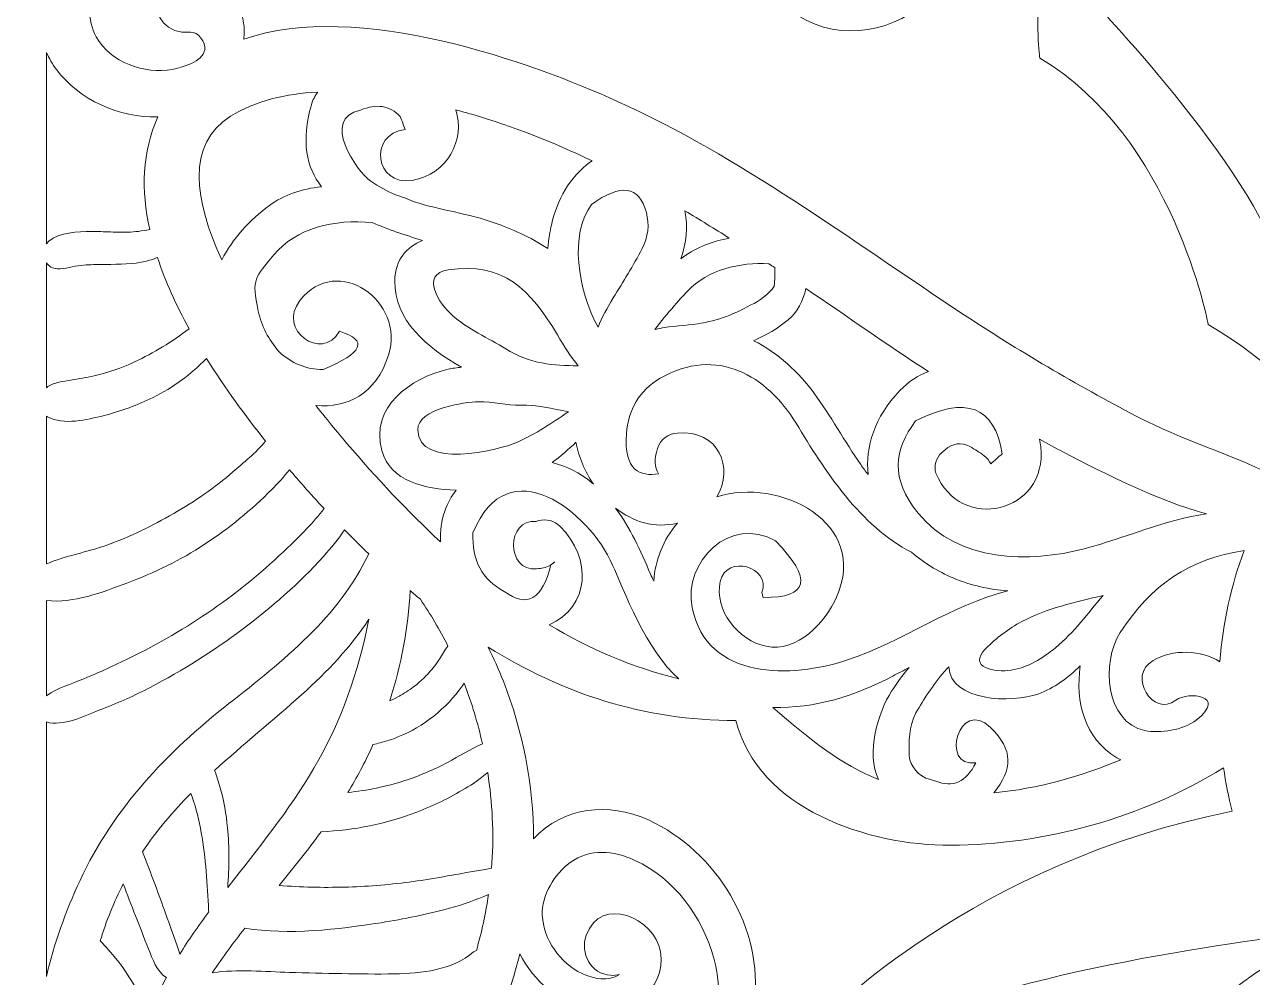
# Model space of a CAD drawing. Extents: x 7 to 992, y -718 to -282.
# Drawn here: x 303.4 to 363.3, y -412.2 to -365.7 of the extents above; entities that cross this region are included whole.
import ezdxf

# ---------------------------------------------------------------- set-up
doc = ezdxf.new("R2010")
doc.units = 0
doc.header["$MEASUREMENT"] = 0
doc.layers.add('Layer 1', color=7, linetype='Continuous')

msp = doc.modelspace()

# ---------------------------------------------------------------- linework, layer by layer
at = {"layer": 'Layer 1', "lineweight": 0}
for points, knots in [([(515.444, -282.485), (515.444, -282.485), (265.444, -282.485), (265.444, -282.485), (265.444, -282.485), (259.139, -282.485), (259.139, -282.485), (259.139, -282.485), (27.261, -282.485), (27.261, -282.485), (27.261, -282.485), (27.261, -282.863), (27.261, -282.863), (27.261, -282.863), (25.9, -282.863), (25.9, -282.863), (25.9, -282.863), (24.898, -282.863), (24.898, -282.863), (24.898, -282.863), (7.489, -306.853), (7.489, -306.853), (7.489, -306.853), (7.489, -496.33), (7.489, -496.33), (7.489, -496.33), (24.898, -524.256), (24.898, -524.256), (24.898, -524.256), (25.039, -524.256), (25.039, -524.256), (25.039, -524.256), (25.9, -525.977), (25.9, -525.977), (25.9, -525.977), (34.578, -543.332), (34.578, -543.332), (34.578, -543.332), (85.476, -645.118), (85.476, -645.118), (85.476, -645.118), (85.476, -693.393), (85.476, -693.393), (85.476, -693.602), (85.486, -693.809), (85.492, -694.016), (85.35, -694.597), (85.266, -695.2), (85.266, -695.825), (85.266, -695.825), (85.266, -710.022), (85.266, -710.022), (85.266, -714.223), (88.671, -717.628), (92.872, -717.628), (92.872, -717.628), (107.069, -717.628), (107.069, -717.628), (107.484, -717.628), (107.889, -717.586), (108.286, -717.521), (108.736, -717.547), (109.188, -717.561), (109.644, -717.561), (109.644, -717.561), (182.159, -717.561), (182.159, -717.561), (182.563, -717.561), (182.965, -717.551), (183.365, -717.531), (183.743, -717.589), (184.126, -717.628), (184.52, -717.628), (184.52, -717.628), (198.717, -717.628), (198.717, -717.628), (202.917, -717.628), (206.322, -714.223), (206.322, -710.022), (206.322, -710.022), (206.322, -695.825), (206.322, -695.825), (206.322, -695.534), (206.302, -695.248), (206.271, -694.965), (206.303, -694.465), (206.325, -693.962), (206.326, -693.453), (206.326, -693.453), (206.326, -645.118), (206.326, -645.118), (206.326, -645.118), (257.204, -543.332), (257.204, -543.332), (257.204, -543.332), (259.139, -539.46), (259.139, -539.46), (259.139, -539.46), (266.763, -524.209), (266.763, -524.209), (266.763, -524.209), (266.763, -645.118), (266.763, -645.118), (266.763, -645.118), (363.469, -645.118), (363.469, -645.118), (363.737, -645.117), (364.003, -645.104), (364.27, -645.096), (364.76, -645.195), (365.268, -645.248), (365.787, -645.248), (365.787, -645.248), (379.984, -645.248), (379.984, -645.248), (384.185, -645.248), (387.59, -641.843), (387.59, -637.643), (387.59, -637.643), (387.59, -623.445), (387.59, -623.445), (387.59, -623.12), (387.563, -622.802), (387.523, -622.487), (387.556, -621.959), (387.579, -621.428), (387.578, -620.891), (387.578, -620.891), (387.578, -584.634), (387.578, -584.634), (387.578, -584.634), (508.12, -524.362), (508.12, -524.362), (508.12, -524.362), (508.12, -717.561), (508.12, -717.561), (508.12, -717.561), (544.378, -717.561), (544.378, -717.561), (545.281, -717.563), (546.172, -717.512), (547.049, -717.417), (547.049, -717.417), (560.83, -717.417), (560.83, -717.417), (565.03, -717.417), (568.436, -714.012), (568.436, -709.811), (568.436, -709.811), (568.436, -696.131), (568.436, -696.131), (568.534, -695.251), (568.591, -694.358), (568.593, -693.453), (568.593, -693.453), (568.593, -645.118), (568.593, -645.118), (568.593, -645.118), (689.443, -645.118), (689.443, -645.118), (689.443, -645.118), (689.443, -693.393), (689.443, -693.393), (689.443, -693.594), (689.453, -693.791), (689.458, -693.99), (689.345, -694.514), (689.28, -695.056), (689.28, -695.614), (689.28, -695.614), (689.28, -709.811), (689.28, -709.811), (689.28, -714.012), (692.686, -717.417), (696.886, -717.417), (696.886, -717.417), (710.981, -717.417), (710.981, -717.417), (711.845, -717.511), (712.722, -717.561), (713.611, -717.561), (713.611, -717.561), (749.903, -717.561), (749.903, -717.561), (749.903, -717.561), (749.903, -524.209), (749.903, -524.209), (749.903, -524.209), (870.731, -584.622), (870.731, -584.622), (870.731, -584.622), (870.731, -620.95), (870.731, -620.95), (870.731, -621.353), (870.741, -621.753), (870.761, -622.151), (870.71, -622.506), (870.675, -622.865), (870.675, -623.233), (870.675, -623.233), (870.675, -637.431), (870.675, -637.431), (870.675, -641.632), (874.08, -645.036), (878.28, -645.036), (878.28, -645.036), (892.478, -645.036), (892.478, -645.036), (892.583, -645.036), (892.687, -645.025), (892.791, -645.02), (893.486, -645.081), (894.188, -645.118), (894.898, -645.118), (894.898, -645.118), (991.581, -645.118), (991.581, -645.118), (991.581, -645.118), (991.581, -282.485), (991.581, -282.485), (991.581, -282.485), (515.444, -282.485), (515.444, -282.485)], [0, 0, 0, 0, 1, 1, 1, 2, 2, 2, 3, 3, 3, 4, 4, 4, 5, 5, 5, 6, 6, 6, 7, 7, 7, 8, 8, 8, 9, 9, 9, 10, 10, 10, 11, 11, 11, 12, 12, 12, 13, 13, 13, 14, 14, 14, 15, 15, 15, 16, 16, 16, 17, 17, 17, 18, 18, 18, 19, 19, 19, 20, 20, 20, 21, 21, 21, 22, 22, 22, 23, 23, 23, 24, 24, 24, 25, 25, 25, 26, 26, 26, 27, 27, 27, 28, 28, 28, 29, 29, 29, 30, 30, 30, 31, 31, 31, 32, 32, 32, 33, 33, 33, 34, 34, 34, 35, 35, 35, 36, 36, 36, 37, 37, 37, 38, 38, 38, 39, 39, 39, 40, 40, 40, 41, 41, 41, 42, 42, 42, 43, 43, 43, 44, 44, 44, 45, 45, 45, 46, 46, 46, 47, 47, 47, 48, 48, 48, 49, 49, 49, 50, 50, 50, 51, 51, 51, 52, 52, 52, 53, 53, 53, 54, 54, 54, 55, 55, 55, 56, 56, 56, 57, 57, 57, 58, 58, 58, 59, 59, 59, 60, 60, 60, 61, 61, 61, 62, 62, 62, 63, 63, 63, 64, 64, 64, 65, 65, 65, 66, 66, 66, 67, 67, 67, 68, 68, 68, 69, 69, 69, 70, 70, 70, 71, 71, 71, 72, 72, 72, 73, 73, 73, 74, 74, 74, 74]), ([(359.711, -333.744), (361.534, -336.993), (363.184, -340.14), (365.813, -342.846), (366.772, -343.834), (367.848, -344.706), (368.996, -345.451), (364.229, -346.179), (360.668, -350.713), (362.314, -356.195), (364.395, -363.13), (374.787, -361.86), (377.107, -368.812), (376.542, -369.371), (376.045, -369.963), (375.656, -370.554), (374.057, -372.979), (372.164, -377.248), (372.74, -380.432), (371.248, -381.162), (369.857, -382.08), (368.598, -383.157), (368.598, -383.157), (364.772, -378.057), (364.772, -378.057), (364.007, -373.466), (355.591, -364.669), (355.591, -364.669), (355.018, -361.608), (355.975, -359.314), (355.975, -359.314), (351.958, -360.27), (352.914, -367.347), (352.914, -367.347), (359.417, -371.172), (361.138, -380.352), (361.138, -380.352), (364.38, -382.222), (365.829, -384.168), (366.448, -385.301), (365.766, -386.094), (365.143, -386.941), (364.59, -387.837), (362.338, -386.704), (359.849, -385.982), (357.616, -384.812), (354.697, -383.281), (351.865, -381.618), (349.114, -379.803), (343.647, -376.197), (338.301, -372.179), (332.31, -369.461), (328.178, -367.587), (319.607, -364.477), (314.072, -366.432), (314.194, -364.816), (313.369, -363.2), (311.518, -362.89), (309.213, -362.503), (309.105, -366.314), (311.458, -366.085), (311.83, -366.049), (312.228, -366.594), (312.16, -366.943), (312.043, -367.54), (311.057, -367.815), (310.574, -367.903), (309.218, -368.148), (307.556, -367.561), (306.862, -366.311), (306.401, -365.48), (306.485, -364.468), (306.618, -363.567), (306.72, -362.873), (306.736, -361.985), (307.325, -361.536), (307.981, -361.034), (309.215, -360.812), (310.002, -360.658), (310.794, -360.502), (311.6, -360.418), (312.404, -360.357), (316.69, -360.037), (322.007, -360.392), (325.9, -358.199), (325.465, -359.591), (325.373, -361.085), (326.072, -362.388), (327.23, -364.541), (329.602, -365.429), (331.953, -365.098), (334.283, -364.768), (336.368, -363.433), (337.564, -361.397), (337.792, -361.011), (337.981, -360.605), (338.152, -360.192), (338.544, -361.965), (339.29, -363.908), (340.774, -365.04), (342.726, -366.528), (345.477, -366.267), (347.278, -364.656), (349.175, -362.96), (350.189, -360.338), (349.815, -357.81), (349.707, -357.078), (349.498, -356.37), (349.216, -355.69), (349.408, -355.812), (349.59, -355.951), (349.787, -356.063), (351.615, -357.108), (354.059, -357.873), (356.049, -356.804), (358.202, -355.646), (359.091, -353.274), (358.759, -350.923), (358.43, -348.593), (357.094, -346.508), (355.059, -345.311), (354.672, -345.084), (354.267, -344.895), (353.854, -344.725), (355.627, -344.332), (357.569, -343.586), (358.702, -342.101), (360.19, -340.15), (359.929, -337.399), (358.318, -335.598), (356.8, -333.9), (354.54, -332.918), (352.27, -332.997), (352.991, -332.332), (353.74, -331.704), (354.528, -331.134), (355.191, -331.007), (355.888, -330.988), (356.37, -331.006), (358.066, -331.071), (358.94, -332.37), (359.711, -333.744)], [0, 0, 0, 0, 1, 1, 1, 2, 2, 2, 3, 3, 3, 4, 4, 4, 5, 5, 5, 6, 6, 6, 7, 7, 7, 8, 8, 8, 9, 9, 9, 10, 10, 10, 11, 11, 11, 12, 12, 12, 13, 13, 13, 14, 14, 14, 15, 15, 15, 16, 16, 16, 17, 17, 17, 18, 18, 18, 19, 19, 19, 20, 20, 20, 21, 21, 21, 22, 22, 22, 23, 23, 23, 24, 24, 24, 25, 25, 25, 26, 26, 26, 27, 27, 27, 28, 28, 28, 29, 29, 29, 30, 30, 30, 31, 31, 31, 32, 32, 32, 33, 33, 33, 34, 34, 34, 35, 35, 35, 36, 36, 36, 37, 37, 37, 38, 38, 38, 39, 39, 39, 40, 40, 40, 41, 41, 41, 42, 42, 42, 43, 43, 43, 44, 44, 44, 45, 45, 45, 46, 46, 46, 47, 47, 47, 47]), ([(304.919, -367.913), (306.015, -369.37), (307.994, -370.279), (309.87, -370.223), (309.094, -371.93), (309.051, -373.804), (309.472, -375.706), (309.108, -375.792), (308.73, -375.828), (308.409, -375.843), (308.409, -375.843), (308.398, -375.843), (308.398, -375.843), (308.398, -375.843), (308.287, -375.845), (308.287, -375.845), (308.287, -375.845), (308.065, -375.844), (308.065, -375.844), (307.898, -375.842), (307.73, -375.836), (307.563, -375.831), (307.247, -375.821), (306.93, -375.807), (306.614, -375.81), (305.972, -375.818), (305.058, -375.842), (304.546, -376.278), (304.546, -376.278), (304.435, -376.408), (304.435, -376.408), (304.435, -376.408), (304.435, -367.07), (304.435, -367.07), (304.566, -367.36), (304.717, -367.644), (304.919, -367.913)], [0, 0, 0, 0, 1, 1, 1, 2, 2, 2, 3, 3, 3, 4, 4, 4, 5, 5, 5, 6, 6, 6, 7, 7, 7, 8, 8, 8, 9, 9, 9, 10, 10, 10, 11, 11, 11, 12, 12, 12, 12]), ([(317.853, -373.623), (316.901, -373.728), (316.018, -374.02), (315.312, -374.539), (314.349, -375.247), (313.511, -376.17), (312.994, -377.194), (311.654, -374.312), (311.231, -371.546), (313.418, -370.189), (314.637, -369.433), (316.116, -369.089), (317.669, -369.007), (317.539, -369.191), (317.432, -369.394), (317.364, -369.628), (316.851, -371.413), (317.117, -372.675), (317.853, -373.623)], [0, 0, 0, 0, 1, 1, 1, 2, 2, 2, 3, 3, 3, 4, 4, 4, 5, 5, 5, 6, 6, 6, 6]), ([(322.275, -373.315), (324.003, -373.041), (324.889, -371.307), (324.408, -369.872), (324.676, -369.944), (324.939, -370.017), (325.19, -370.09), (327.228, -370.686), (329.175, -371.461), (331.061, -372.359), (331.061, -372.359), (330.983, -372.404), (330.983, -372.404), (329.934, -373.214), (329.367, -374.207), (329.08, -375.495), (329.019, -375.768), (328.942, -376.194), (328.898, -376.645), (328.065, -376.075), (327.083, -375.67), (326.327, -375.4), (325.032, -374.937), (323.666, -374.762), (322.376, -374.362), (322.073, -374.231), (321.762, -374.11), (321.442, -374.01), (321.036, -373.833), (320.641, -373.627), (320.265, -373.356), (319.537, -372.831), (317.802, -370.293), (319.761, -369.887), (320.531, -369.561), (321.179, -369.663), (321.703, -370.194), (321.78, -370.408), (321.857, -370.622), (321.933, -370.836), (320.124, -371.065), (320.465, -373.603), (322.275, -373.315)], [0, 0, 0, 0, 1, 1, 1, 2, 2, 2, 3, 3, 3, 4, 4, 4, 5, 5, 5, 6, 6, 6, 7, 7, 7, 8, 8, 8, 9, 9, 9, 10, 10, 10, 11, 11, 11, 12, 12, 12, 13, 13, 13, 14, 14, 14, 14]), ([(333.504, -376.641), (333.071, -377.47), (332.584, -378.257), (332.094, -379.052), (331.797, -379.537), (331.548, -380), (331.352, -380.481), (330.349, -378.617), (329.952, -375.933), (331.032, -374.493), (332.471, -373.454), (333.364, -373.582), (333.71, -374.88), (333.867, -375.48), (333.798, -376.067), (333.504, -376.641)], [0, 0, 0, 0, 1, 1, 1, 2, 2, 2, 3, 3, 3, 4, 4, 4, 5, 5, 5, 5]), ([(335.596, -374.807), (336.321, -375.236), (337.042, -375.678), (337.757, -376.131), (337.757, -376.131), (337.615, -376.164), (337.615, -376.164), (336.828, -376.328), (336.038, -376.635), (335.397, -377.137), (335.669, -376.352), (335.745, -375.586), (335.596, -374.807)], [0, 0, 0, 0, 1, 1, 1, 2, 2, 2, 3, 3, 3, 4, 4, 4, 4]), ([(316.806, -379.175), (315.678, -380.616), (317.86, -382.191), (318.739, -380.678), (320.162, -381.115), (319.893, -381.737), (317.93, -382.544), (317.104, -382.536), (316.386, -382.243), (315.777, -381.665), (315.266, -381.069), (314.94, -380.46), (314.771, -379.688), (314.42, -378.081), (314.626, -378.071), (315.536, -376.952), (316.603, -375.64), (318.479, -375.197), (320.333, -375.372), (321.09, -375.704), (321.925, -375.982), (322.782, -376.244), (322.011, -376.571), (321.449, -377.161), (321.433, -378.216), (321.403, -380.135), (323.025, -381.484), (324.687, -382.432), (324.472, -382.458), (324.259, -382.477), (324.035, -382.529), (322.194, -382.959), (320.216, -384.371), (320.801, -386.5), (321.211, -387.99), (322.891, -388.388), (324.432, -388.421), (324.202, -388.719), (324.008, -389.058), (323.868, -389.447), (323.698, -389.914), (323.638, -390.426), (323.664, -390.946), (322.047, -389.454), (320.529, -387.827), (319.1, -386.147), (318.753, -385.741), (318.212, -385.095), (317.582, -384.295), (319.093, -384.427), (320.508, -383.768), (321.125, -381.84), (321.964, -379.221), (318.633, -376.84), (316.806, -379.175)], [0, 0, 0, 0, 1, 1, 1, 2, 2, 2, 3, 3, 3, 4, 4, 4, 5, 5, 5, 6, 6, 6, 7, 7, 7, 8, 8, 8, 9, 9, 9, 10, 10, 10, 11, 11, 11, 12, 12, 12, 13, 13, 13, 14, 14, 14, 15, 15, 15, 16, 16, 16, 17, 17, 17, 18, 18, 18, 18]), ([(304.96, -377.631), (305.351, -377.649), (305.737, -377.5), (306.128, -377.462), (306.446, -377.433), (306.765, -377.421), (307.084, -377.416), (307.74, -377.407), (308.405, -377.423), (309.053, -377.309), (309.322, -377.261), (309.591, -377.183), (309.851, -377.078), (310.236, -378.251), (310.769, -379.422), (311.391, -380.557), (310.564, -381.187), (309.665, -381.731), (308.73, -382.174), (308.106, -382.469), (307.446, -382.69), (306.755, -382.853), (306.381, -382.941), (306.005, -382.992), (305.627, -383.057), (305.264, -383.12), (304.807, -383.171), (304.499, -383.371), (304.499, -383.371), (304.435, -383.438), (304.435, -383.438), (304.435, -383.438), (304.435, -377.341), (304.435, -377.341), (304.55, -377.502), (304.725, -377.62), (304.96, -377.631)], [0, 0, 0, 0, 1, 1, 1, 2, 2, 2, 3, 3, 3, 4, 4, 4, 5, 5, 5, 6, 6, 6, 7, 7, 7, 8, 8, 8, 9, 9, 9, 10, 10, 10, 11, 11, 11, 12, 12, 12, 12]), ([(326.846, -381.532), (326.001, -381.009), (324.985, -380.556), (324.239, -379.896), (323.627, -379.355), (322.636, -377.894), (324.045, -377.679), (326.728, -377.269), (328.057, -378.653), (329.375, -380.854), (329.693, -381.388), (330.002, -381.914), (330.387, -382.357), (329.186, -382.362), (328.039, -382.272), (326.846, -381.532)], [0, 0, 0, 0, 1, 1, 1, 2, 2, 2, 3, 3, 3, 4, 4, 4, 5, 5, 5, 5]), ([(335.72, -378.714), (336.707, -377.686), (338.273, -377.29), (339.695, -377.384), (339.789, -377.446), (339.883, -377.506), (339.977, -377.568), (339.994, -377.864), (339.963, -378.447), (339.947, -378.491), (339.639, -378.891), (339.258, -379.192), (338.804, -379.394), (337.865, -379.906), (337.079, -380.204), (336.002, -380.342), (335.36, -380.425), (334.726, -380.435), (334.123, -380.585), (334.681, -379.84), (335.542, -378.9), (335.72, -378.714)], [0, 0, 0, 0, 1, 1, 1, 2, 2, 2, 3, 3, 3, 4, 4, 4, 5, 5, 5, 6, 6, 6, 7, 7, 7, 7]), ([(346.077, -383.573), (344.842, -384.873), (344.399, -386.306), (344.535, -387.666), (344.413, -387.503), (344.288, -387.347), (344.172, -387.178), (343.415, -386.07), (342.676, -384.761), (341.89, -383.684), (341.196, -382.731), (340.122, -381.709), (338.948, -381.135), (339.558, -380.861), (340.141, -380.532), (340.629, -380.121), (341.073, -379.748), (341.369, -379.189), (341.496, -378.59), (343.483, -379.937), (345.464, -381.319), (347.477, -382.646), (346.977, -382.83), (346.499, -383.128), (346.077, -383.573)], [0, 0, 0, 0, 1, 1, 1, 2, 2, 2, 3, 3, 3, 4, 4, 4, 5, 5, 5, 6, 6, 6, 7, 7, 7, 8, 8, 8, 8]), ([(334.388, -382.969), (337.143, -381.374), (339.617, -382.852), (341.017, -385.163), (342.4, -387.443), (344.177, -390.222), (346.651, -391.454), (347.24, -391.958), (347.923, -392.389), (348.685, -392.711), (349.579, -393.088), (350.466, -393.275), (351.351, -393.345), (348.569, -394.036), (346.251, -395.812), (343.486, -396.724), (340.854, -397.592), (336.669, -397.734), (335.948, -394.16), (335.497, -391.919), (337.815, -389.616), (340.013, -390.906), (341.838, -392.768), (341.637, -393.687), (339.41, -393.661), (339.41, -393.661), (339.351, -393.42), (339.351, -393.42), (339.804, -392.153), (337.626, -391.544), (337.321, -392.877), (337.001, -394.286), (338.204, -395.772), (339.555, -396.046), (341.087, -396.357), (342.439, -394.891), (342.99, -393.655), (344.62, -390.007), (340.192, -387.788), (337.151, -388.748), (337.994, -387.365), (337.254, -385.446), (335.224, -385.643), (334.751, -385.689), (334.414, -385.93), (334.26, -386.389), (334.07, -386.955), (334.101, -387.275), (334.299, -387.633), (333.421, -387.76), (332.604, -387.499), (332.741, -385.668), (332.829, -384.51), (333.355, -383.567), (334.388, -382.969)], [0, 0, 0, 0, 1, 1, 1, 2, 2, 2, 3, 3, 3, 4, 4, 4, 5, 5, 5, 6, 6, 6, 7, 7, 7, 8, 8, 8, 9, 9, 9, 10, 10, 10, 11, 11, 11, 12, 12, 12, 13, 13, 13, 14, 14, 14, 15, 15, 15, 16, 16, 16, 17, 17, 17, 18, 18, 18, 18]), ([(304.482, -384.851), (305.289, -385.269), (306.4, -384.998), (307.241, -384.786), (308.065, -384.579), (308.872, -384.276), (309.637, -383.905), (310.626, -383.426), (311.487, -382.772), (312.238, -382), (313.146, -383.455), (314.156, -384.824), (315.125, -386.031), (314.652, -386.609), (314.023, -387.113), (313.533, -387.537), (312.643, -388.308), (311.663, -388.98), (310.642, -389.564), (309.591, -390.167), (308.518, -390.702), (307.376, -391.112), (306.44, -391.449), (305.364, -391.622), (304.435, -392.024), (304.435, -392.024), (304.435, -384.81), (304.435, -384.81), (304.435, -384.81), (304.482, -384.851), (304.482, -384.851)], [0, 0, 0, 0, 1, 1, 1, 2, 2, 2, 3, 3, 3, 4, 4, 4, 5, 5, 5, 6, 6, 6, 7, 7, 7, 8, 8, 8, 9, 9, 9, 10, 10, 10, 10]), ([(327.574, -384.28), (328.356, -384.255), (329.125, -384.455), (329.903, -384.603), (329.105, -385.164), (328.286, -385.695), (327.419, -386.08), (326.449, -386.509), (322.587, -387.419), (322.558, -385.479), (322.543, -384.45), (324.863, -384.12), (325.518, -384.112), (326.207, -384.104), (326.91, -384.301), (327.574, -384.28)], [0, 0, 0, 0, 1, 1, 1, 2, 2, 2, 3, 3, 3, 4, 4, 4, 5, 5, 5, 5]), ([(347.846, -387.593), (349.023, -390.538), (353.3, -389.55), (352.967, -386.317), (352.954, -386.19), (352.925, -386.069), (352.901, -385.946), (353.289, -386.158), (353.674, -386.373), (354.066, -386.575), (356.202, -387.67), (358.594, -388.911), (361.053, -389.587), (359.063, -389.85), (357.121, -390.758), (355.086, -391.287), (352.416, -391.981), (348.934, -391.952), (346.982, -389.554), (345.595, -387.849), (345.795, -386.48), (346.85, -385.049), (349.31, -383.804), (350.719, -384.338), (351.075, -386.653), (350.891, -386.817), (350.707, -386.981), (350.523, -387.146), (350.453, -387.001), (350.349, -386.866), (350.193, -386.754), (349.977, -386.583), (349.747, -386.433), (349.503, -386.302), (349.103, -386.06), (348.628, -386.156), (348.291, -386.454), (348.291, -386.454), (348.107, -386.616), (348.107, -386.616), (347.866, -386.829), (347.722, -387.284), (347.846, -387.593)], [0, 0, 0, 0, 1, 1, 1, 2, 2, 2, 3, 3, 3, 4, 4, 4, 5, 5, 5, 6, 6, 6, 7, 7, 7, 8, 8, 8, 9, 9, 9, 10, 10, 10, 11, 11, 11, 12, 12, 12, 13, 13, 13, 14, 14, 14, 14]), ([(335.294, -397.626), (333.031, -397.082), (330.927, -396.172), (328.965, -394.993), (330.96, -394.124), (331.075, -391.768), (329.5, -390.197), (329.232, -389.931), (328.818, -389.804), (328.45, -389.915), (328.45, -389.915), (328.336, -389.958), (328.336, -389.958), (326.859, -389.798), (326.858, -392.428), (328.353, -392.265), (328.59, -392.239), (328.799, -392.224), (329.013, -392.101), (329.309, -391.874), (329.323, -391.864), (329.054, -392.071), (328.639, -393.761), (327.879, -394.191), (326.771, -393.364), (325.694, -392.794), (325.185, -391.841), (325.247, -390.504), (326.968, -386.315), (330.924, -389.491), (332.065, -392.079), (332.566, -393.214), (333.736, -396.31), (335.294, -397.626)], [0, 0, 0, 0, 1, 1, 1, 2, 2, 2, 3, 3, 3, 4, 4, 4, 5, 5, 5, 6, 6, 6, 7, 7, 7, 8, 8, 8, 9, 9, 9, 10, 10, 10, 11, 11, 11, 11]), ([(331.034, -388.047), (330.48, -387.584), (329.816, -387.259), (329.116, -387.076), (329.52, -386.776), (329.905, -386.447), (330.273, -386.093), (330.407, -386.805), (330.708, -387.512), (331.126, -388.132), (331.126, -388.132), (331.034, -388.047), (331.034, -388.047)], [0, 0, 0, 0, 1, 1, 1, 2, 2, 2, 3, 3, 3, 4, 4, 4, 4]), ([(308.356, -392.962), (309.679, -392.465), (310.971, -391.847), (312.152, -391.069), (313.328, -390.294), (314.435, -389.394), (315.429, -388.395), (315.722, -388.101), (316.022, -387.776), (316.288, -387.43), (316.53, -387.712), (316.765, -387.981), (316.99, -388.234), (317.316, -388.602), (317.648, -388.966), (317.983, -389.325), (317.46, -390.021), (316.817, -390.643), (316.208, -391.23), (315.069, -392.328), (313.845, -393.346), (312.544, -394.245), (311.248, -395.141), (309.884, -395.937), (308.467, -396.624), (307.741, -396.977), (307.005, -397.315), (306.263, -397.628), (305.666, -397.881), (304.972, -398.072), (304.435, -398.456), (304.435, -398.456), (304.435, -393.81), (304.435, -393.81), (305.724, -393.964), (307.194, -393.398), (308.356, -392.962)], [0, 0, 0, 0, 1, 1, 1, 2, 2, 2, 3, 3, 3, 4, 4, 4, 5, 5, 5, 6, 6, 6, 7, 7, 7, 8, 8, 8, 9, 9, 9, 10, 10, 10, 11, 11, 11, 12, 12, 12, 12]), ([(332.205, -389.3), (333.059, -389.972), (334.111, -390.308), (335.23, -390.035), (334.523, -390.842), (334.151, -391.83), (334.073, -392.859), (334.021, -392.745), (333.961, -392.642), (333.912, -392.525), (333.426, -391.364), (332.927, -390.264), (332.205, -389.3)], [0, 0, 0, 0, 1, 1, 1, 2, 2, 2, 3, 3, 3, 4, 4, 4, 4]), ([(304.586, -399.772), (305.44, -399.896), (306.4, -399.393), (307.179, -399.093), (307.973, -398.788), (308.743, -398.439), (309.499, -398.048), (311.073, -397.233), (312.57, -396.279), (313.988, -395.217), (315.404, -394.157), (316.77, -392.981), (317.951, -391.662), (318.325, -391.245), (318.679, -390.814), (318.977, -390.362), (319.365, -390.758), (319.758, -391.147), (320.158, -391.527), (318.739, -394.581), (315.945, -396.791), (313.332, -398.842), (310.309, -401.216), (307.703, -403.95), (306.069, -407.472), (305.353, -409.016), (304.797, -410.566), (304.435, -412.148), (304.435, -412.148), (304.435, -399.728), (304.435, -399.728), (304.435, -399.728), (304.586, -399.772), (304.586, -399.772)], [0, 0, 0, 0, 1, 1, 1, 2, 2, 2, 3, 3, 3, 4, 4, 4, 5, 5, 5, 6, 6, 6, 7, 7, 7, 8, 8, 8, 9, 9, 9, 10, 10, 10, 11, 11, 11, 11]), ([(361.708, -396.795), (360.773, -396.225), (359.424, -396.167), (358.44, -396.739), (357.161, -397.482), (358.437, -399.528), (359.558, -398.677), (360.172, -398.211), (362.093, -398.445), (360.55, -399.642), (359.91, -400.139), (358.772, -400.307), (358.041, -400.154), (356.121, -399.754), (355.894, -396.835), (356.841, -395.377), (358.4, -392.982), (360.183, -391.822), (362.888, -391.37), (362.252, -393.078), (361.85, -394.897), (361.708, -396.795)], [0, 0, 0, 0, 1, 1, 1, 2, 2, 2, 3, 3, 3, 4, 4, 4, 5, 5, 5, 6, 6, 6, 7, 7, 7, 7]), ([(323.567, -396.744), (323.567, -396.744), (323.432, -396.93), (323.432, -396.93), (323.262, -397.153), (323.076, -397.366), (322.877, -397.564), (322.877, -397.564), (322.711, -397.725), (322.711, -397.725), (322.711, -397.725), (322.627, -397.801), (322.627, -397.801), (322.627, -397.801), (322.502, -397.904), (322.502, -397.904), (322.502, -397.904), (322.35, -398.021), (322.35, -398.021), (322.124, -398.19), (321.887, -398.344), (321.641, -398.48), (321.641, -398.48), (321.438, -398.589), (321.438, -398.589), (321.438, -398.589), (321.409, -398.604), (321.409, -398.604), (321.409, -398.604), (321.365, -398.623), (321.365, -398.623), (321.365, -398.623), (321.183, -398.697), (321.183, -398.697), (321.754, -396.956), (322.098, -395.154), (322.181, -393.329), (322.348, -393.469), (322.513, -393.612), (322.681, -393.748), (323.174, -394.477), (323.629, -395.235), (324.025, -396.03), (323.949, -396.132), (323.87, -396.232), (323.805, -396.343), (323.74, -396.453), (323.68, -396.565), (323.611, -396.674), (323.601, -396.69), (323.458, -396.892), (323.567, -396.744)], [0, 0, 0, 0, 1, 1, 1, 2, 2, 2, 3, 3, 3, 4, 4, 4, 5, 5, 5, 6, 6, 6, 7, 7, 7, 8, 8, 8, 9, 9, 9, 10, 10, 10, 11, 11, 11, 12, 12, 12, 13, 13, 13, 14, 14, 14, 15, 15, 15, 16, 16, 16, 17, 17, 17, 17]), ([(350.268, -396.162), (350.791, -395.634), (351.385, -395.181), (352.044, -394.832), (353.26, -394.187), (354.645, -393.9), (356.004, -393.562), (355.259, -394.431), (354.59, -395.372), (353.679, -396.115), (353.059, -396.621), (352.319, -397.084), (351.513, -397.21), (350.738, -397.331), (349.361, -397.078), (350.268, -396.162)], [0, 0, 0, 0, 1, 1, 1, 2, 2, 2, 3, 3, 3, 4, 4, 4, 5, 5, 5, 5]), ([(317.485, -401.995), (316.274, -404.067), (314.748, -405.917), (313.276, -407.807), (313.345, -406.837), (313.367, -405.87), (313.27, -404.894), (313.204, -404.235), (313.09, -403.58), (312.913, -402.942), (312.834, -402.658), (312.738, -402.379), (312.64, -402.102), (314.018, -400.841), (315.485, -399.667), (316.886, -398.406), (318.134, -397.284), (319.282, -396.075), (320.164, -394.722), (319.674, -397.264), (318.828, -399.701), (317.485, -401.995)], [0, 0, 0, 0, 1, 1, 1, 2, 2, 2, 3, 3, 3, 4, 4, 4, 5, 5, 5, 6, 6, 6, 7, 7, 7, 7]), ([(339.872, -421.895), (338.57, -420.817), (337.004, -419.96), (335.357, -419.563), (337.168, -418.081), (338.509, -415.864), (338.905, -413.817), (339.609, -410.179), (337.348, -406.305), (334.131, -404.668), (332.251, -403.71), (330.081, -403.727), (328.465, -405.173), (328.372, -405.257), (328.294, -405.351), (328.209, -405.44), (328.19, -402.813), (327.689, -400.186), (326.732, -397.742), (326.509, -397.172), (326.256, -396.626), (325.988, -396.093), (329.576, -398.308), (333.57, -399.689), (338.083, -399.661), (339.152, -403.989), (344.565, -405.773), (348.558, -405.75), (353.135, -405.724), (357.941, -404.427), (361.88, -401.972), (361.984, -402.684), (362.124, -403.391), (362.301, -404.088), (349.616, -406.625), (342.396, -414.205), (342.396, -414.205), (342.145, -416.046), (341.343, -419.353), (340.522, -422.49), (340.305, -422.284), (340.091, -422.077), (339.872, -421.895)], [0, 0, 0, 0, 1, 1, 1, 2, 2, 2, 3, 3, 3, 4, 4, 4, 5, 5, 5, 6, 6, 6, 7, 7, 7, 8, 8, 8, 9, 9, 9, 10, 10, 10, 11, 11, 11, 12, 12, 12, 13, 13, 13, 14, 14, 14, 14]), ([(345.679, -398.238), (345.028, -399.239), (344.412, -401.275), (345.043, -402.542), (343.228, -401.821), (341.697, -400.601), (339.892, -399.027), (341.932, -399.079), (343.888, -398.477), (345.741, -397.494), (346.008, -397.352), (346.272, -397.219), (346.537, -397.08), (346.208, -397.472), (345.918, -397.872), (345.679, -398.238)], [0, 0, 0, 0, 1, 1, 1, 2, 2, 2, 3, 3, 3, 4, 4, 4, 5, 5, 5, 5]), ([(352.829, -398.372), (353.622, -398.084), (354.285, -397.587), (354.886, -397.001), (354.649, -398.743), (355.07, -400.514), (356.67, -401.481), (356.67, -401.481), (356.863, -401.578), (356.863, -401.578), (354.882, -402.398), (352.819, -402.995), (350.673, -403.192), (351.597, -402.042), (351.636, -401.097), (350.505, -400), (348.991, -398.532), (348, -401.952), (349.79, -401.732), (349.32, -402.658), (348.668, -402.955), (347.835, -402.621), (347.674, -402.572), (347.511, -402.523), (347.35, -402.475), (346.791, -402.175), (346.518, -401.745), (346.53, -401.185), (346.533, -400.358), (346.574, -399.75), (347.02, -399.026), (347.4, -398.409), (347.887, -397.655), (348.47, -397.039), (348.533, -398.726), (351.551, -398.837), (352.829, -398.372)], [0, 0, 0, 0, 1, 1, 1, 2, 2, 2, 3, 3, 3, 4, 4, 4, 5, 5, 5, 6, 6, 6, 7, 7, 7, 8, 8, 8, 9, 9, 9, 10, 10, 10, 11, 11, 11, 12, 12, 12, 12]), ([(321.584, -400.469), (322.21, -400.21), (322.806, -399.874), (323.333, -399.448), (323.861, -399.021), (324.337, -398.543), (324.727, -397.985), (324.727, -397.985), (324.818, -397.847), (324.818, -397.847), (325.185, -398.809), (325.488, -399.792), (325.71, -400.796), (325.124, -401.065), (324.581, -401.402), (324.007, -401.711), (323.341, -402.07), (322.639, -402.359), (321.921, -402.596), (321.012, -402.895), (320.081, -403.078), (319.138, -403.174), (319.577, -402.457), (319.978, -401.717), (320.322, -400.94), (320.322, -400.94), (320.365, -400.837), (320.365, -400.837), (320.482, -400.811), (320.599, -400.783), (320.712, -400.755), (321.009, -400.683), (321.301, -400.587), (321.584, -400.469)], [0, 0, 0, 0, 1, 1, 1, 2, 2, 2, 3, 3, 3, 4, 4, 4, 5, 5, 5, 6, 6, 6, 7, 7, 7, 8, 8, 8, 9, 9, 9, 10, 10, 10, 11, 11, 11, 11]), ([(322.514, -404.132), (323.326, -403.819), (324.117, -403.434), (324.865, -402.987), (325.233, -402.768), (325.577, -402.525), (325.91, -402.254), (325.91, -402.254), (325.97, -402.196), (325.97, -402.196), (326.193, -403.668), (326.273, -405.153), (326.176, -406.603), (326.176, -406.603), (326.146, -406.872), (326.146, -406.872), (325.334, -407.019), (324.519, -407.148), (323.706, -407.299), (322.66, -407.491), (321.607, -407.631), (320.546, -407.712), (319.496, -407.792), (318.441, -407.819), (317.388, -407.795), (316.857, -407.783), (316.321, -407.748), (315.786, -407.717), (316.487, -406.855), (317.185, -405.988), (317.84, -405.093), (319.434, -405.021), (321.026, -404.706), (322.514, -404.132)], [0, 0, 0, 0, 1, 1, 1, 2, 2, 2, 3, 3, 3, 4, 4, 4, 5, 5, 5, 6, 6, 6, 7, 7, 7, 8, 8, 8, 9, 9, 9, 10, 10, 10, 11, 11, 11, 11]), ([(309.112, -406.075), (309.812, -405.035), (310.609, -404.099), (311.473, -403.227), (311.473, -403.227), (311.542, -403.394), (311.542, -403.394), (311.745, -403.958), (311.883, -404.549), (311.987, -405.139), (312.206, -406.385), (312.287, -407.663), (312.343, -408.925), (312.343, -408.925), (312.36, -409.002), (312.36, -409.002), (312.099, -409.352), (311.841, -409.705), (311.591, -410.062), (311.362, -410.389), (311.146, -410.722), (310.939, -411.058), (310.866, -410.788), (310.763, -410.522), (310.681, -410.294), (310.493, -409.768), (310.304, -409.243), (310.116, -408.718), (309.797, -407.828), (309.467, -406.949), (309.112, -406.075)], [0, 0, 0, 0, 1, 1, 1, 2, 2, 2, 3, 3, 3, 4, 4, 4, 5, 5, 5, 6, 6, 6, 7, 7, 7, 8, 8, 8, 9, 9, 9, 10, 10, 10, 10]), ([(326.442, -414.309), (326.913, -413.254), (327.261, -412.16), (327.536, -411.048), (328.213, -412.367), (329.457, -413.457), (330.902, -413.762), (332.642, -414.128), (334.743, -412.916), (334.402, -410.935), (334.123, -409.304), (331.485, -408.158), (330.776, -410.146), (330.466, -411.017), (331.005, -412.037), (331.968, -412.095), (332.125, -412.104), (332.267, -412.085), (332.4, -412.053), (331.875, -412.41), (331.113, -412.266), (330.571, -412.009), (329.504, -411.505), (328.694, -410.349), (328.631, -409.159), (328.58, -408.203), (329.235, -407.139), (329.993, -406.592), (330.961, -405.893), (332.11, -406.003), (333.154, -406.486), (335.088, -407.379), (336.443, -409.232), (337.001, -411.258), (337.57, -413.33), (337.214, -415.688), (335.935, -417.427), (335.351, -418.222), (334.583, -418.888), (333.72, -419.372), (333.457, -419.391), (333.199, -419.435), (332.97, -419.549), (332.708, -419.68), (332.456, -419.823), (332.23, -419.992), (332.023, -420.056), (331.819, -420.124), (331.613, -420.187), (330.65, -419.682), (329.53, -419.444), (328.401, -419.461), (326.044, -419.498), (323.862, -420.599), (322.412, -422.452), (322.179, -422.749), (321.974, -423.062), (321.781, -423.384), (321.719, -422.474), (321.564, -421.508), (321.258, -420.601), (323.632, -419.526), (325.418, -416.602), (326.442, -414.309)], [0, 0, 0, 0, 1, 1, 1, 2, 2, 2, 3, 3, 3, 4, 4, 4, 5, 5, 5, 6, 6, 6, 7, 7, 7, 8, 8, 8, 9, 9, 9, 10, 10, 10, 11, 11, 11, 12, 12, 12, 13, 13, 13, 14, 14, 14, 15, 15, 15, 16, 16, 16, 17, 17, 17, 18, 18, 18, 19, 19, 19, 20, 20, 20, 21, 21, 21, 21]), ([(308.589, -412.372), (308.251, -411.807), (307.853, -411.288), (307.415, -410.797), (307.299, -410.667), (307.181, -410.536), (307.059, -410.409), (307.348, -409.458), (307.715, -408.531), (308.178, -407.638), (308.373, -408.156), (308.573, -408.673), (308.777, -409.19), (308.989, -409.73), (309.201, -410.27), (309.413, -410.81), (309.604, -411.294), (309.816, -411.913), (310.283, -412.203), (309.956, -412.821), (309.672, -413.456), (309.418, -414.099), (309.418, -414.099), (309.417, -414.092), (309.417, -414.092), (309.255, -413.495), (308.905, -412.898), (308.589, -412.372)], [0, 0, 0, 0, 1, 1, 1, 2, 2, 2, 3, 3, 3, 4, 4, 4, 5, 5, 5, 6, 6, 6, 7, 7, 7, 8, 8, 8, 9, 9, 9, 9]), ([(314.114, -409.794), (316.281, -410.142), (318.629, -409.86), (320.767, -409.527), (321.888, -409.352), (322.999, -409.118), (324.095, -408.826), (324.755, -408.65), (325.385, -408.413), (326.006, -408.151), (325.877, -409.077), (325.675, -409.988), (325.413, -410.884), (325.413, -410.884), (325.281, -410.956), (325.281, -410.956), (324.223, -411.844), (322.745, -412.006), (321.413, -412.026), (319.707, -412.051), (317.994, -411.992), (316.288, -411.95), (315.111, -411.92), (313.761, -411.788), (312.527, -411.972), (313.023, -411.226), (313.56, -410.502), (314.114, -409.794)], [0, 0, 0, 0, 1, 1, 1, 2, 2, 2, 3, 3, 3, 4, 4, 4, 5, 5, 5, 6, 6, 6, 7, 7, 7, 8, 8, 8, 9, 9, 9, 9]), ([(348.707, -446.527), (347.881, -447.995), (348.376, -451.088), (349.114, -453.912), (348.829, -453.72), (348.544, -453.529), (348.255, -453.344), (347.958, -452.667), (347.656, -451.991), (347.337, -451.322), (345.316, -447.081), (342.537, -442.606), (338.295, -440.401), (338.923, -440.123), (339.504, -439.764), (339.984, -439.29), (341.835, -437.465), (341.852, -434.683), (340.421, -432.593), (340.276, -432.381), (340.111, -432.187), (339.946, -431.994), (340.973, -430.433), (341.821, -429.313), (341.821, -429.313), (343.733, -426.062), (345.838, -415.543), (345.838, -415.543), (347.641, -412.592), (361.377, -410.627), (365.268, -410.125), (365.451, -410.34), (365.637, -410.552), (365.836, -410.755), (357.076, -413.843), (351.384, -431.417), (351.384, -431.417), (352.149, -435.817), (348.707, -446.527), (348.707, -446.527)], [0, 0, 0, 0, 1, 1, 1, 2, 2, 2, 3, 3, 3, 4, 4, 4, 5, 5, 5, 6, 6, 6, 7, 7, 7, 8, 8, 8, 9, 9, 9, 10, 10, 10, 11, 11, 11, 12, 12, 12, 13, 13, 13, 13])]:
    msp.add_open_spline(points, degree=3, knots=knots, dxfattribs=at)

doc.saveas('drawing.dxf')
